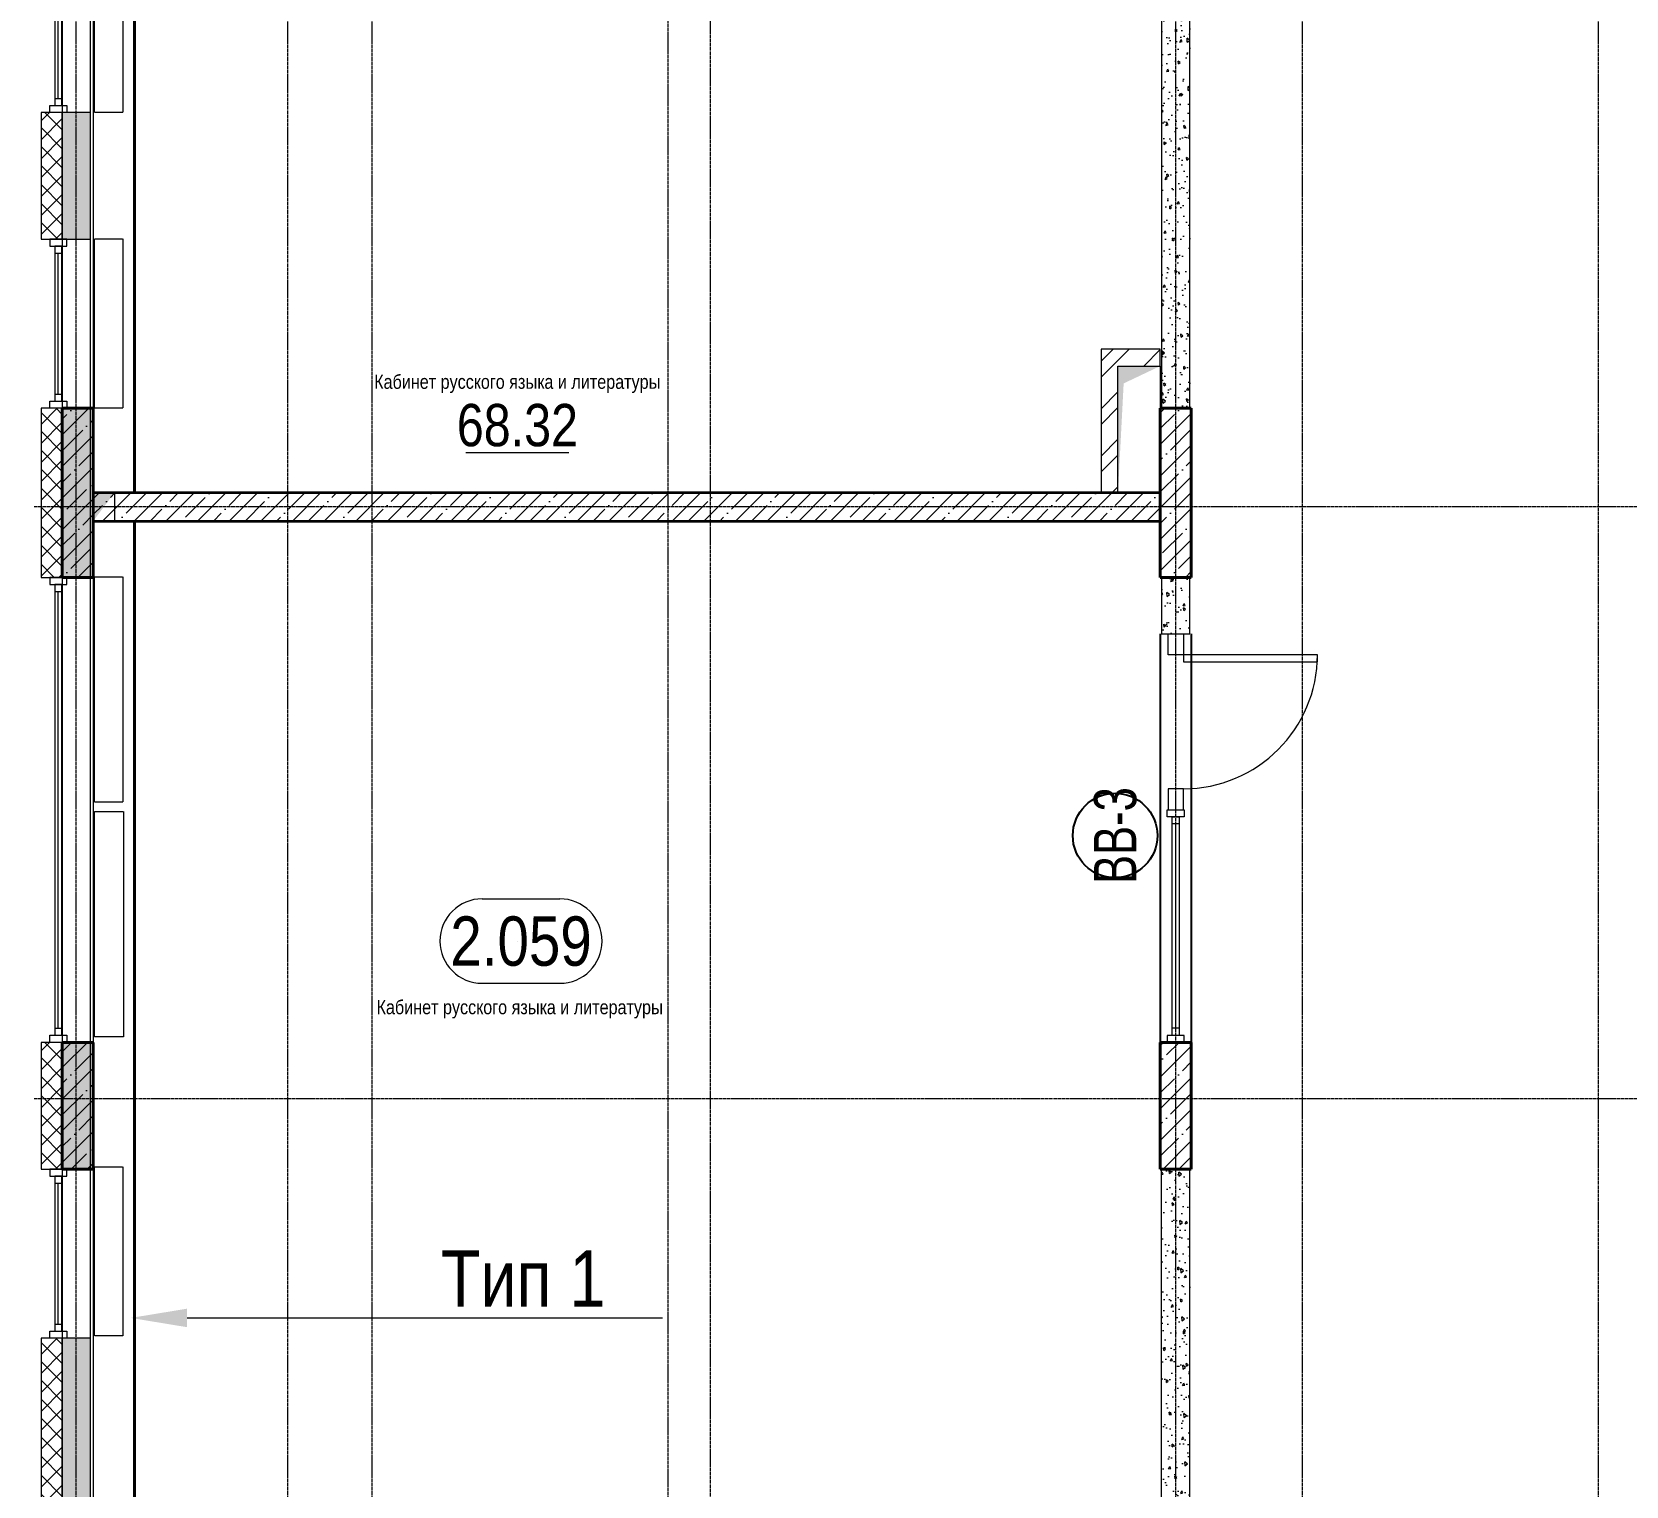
# Model space of a CAD drawing. Header units: millimetres. Extents: x -231292 to 573618, y -153144 to 564035.
# Drawn here: x 103068 to 114378, y 60880 to 71201 of the extents above; entities that cross this region are included whole.
import ezdxf
from ezdxf import colors
from ezdxf.entities.mleader import LeaderData, LeaderLine
from ezdxf.enums import TextEntityAlignment as Align
from ezdxf.math import Vec2, Vec3

# ---------------------------------------------------------------- set-up
doc = ezdxf.new("R2010")
doc.units = ezdxf.units.MM
doc.linetypes.add('CENTER2', pattern=[28.575, 19.05, -3.175, 3.175, -3.175])
doc.linetypes.add('HIDDEN2', pattern=[4.7625, 3.175, -1.5875])
doc.layers.get('0').update_dxf_attribs({"color": 250})
doc.layers.get('Defpoints').update_dxf_attribs({"color": 250})
for name, color, linetype, lineweight in [('A-AREA', 250, 'Continuous', 15), ('A-Wall_Материал_Газоблок_Контур', 250, 'Continuous', 0), ('АР_Area', 250, 'Continuous', 5), ('АР_Витраж', 250, 'Continuous', 13), ('АР_Витраж марка', 250, 'Continuous', 9), ('АР_Двери_витраж', 250, 'Continuous', 9), ('АР_Колонны', 250, 'Continuous', 35), ('АР_Окна', 250, 'Continuous', 5), ('АР_Отопительные приборы', 250, 'HIDDEN2', 0), ('АР_площадь пом', 250, 'Continuous', 5), ('АР_Стены ЖБ', 250, 'Continuous', 35), ('АР_Стены кирпич', 250, 'Continuous', 20), ('АР_Стены ПЕНОблок', 250, 'Continuous', 20), ('АР_Утеплитель', 250, 'Continuous', 0), ('АР_Штриховка', 250, 'Continuous', 0), ('Зашивка радиаторов тип 1 (фанера и МДФ)', 250, 'Continuous', 0), ('КМ_Фахверки', 250, 'Continuous', 80), ('ОВ_Отопление', 250, 'Continuous', 0), ('ОВ_Шахты', 250, 'Continuous', 5), ('Размеры зашивки ГКЛ', 250, 'Continuous', 0), ('РД_Оси_100', 250, 'Continuous', 0), ('РД_проем_инж перемыч_фахверк', 250, 'Continuous', 18)]:
    doc.layers.add(name, color=color, linetype=linetype, lineweight=lineweight)
doc.layers.add('РД_Витраж_вн', color=250, linetype='Continuous')
doc.layers.add('РД_Проем', color=250, linetype='Continuous', lineweight=0, plot=False)
doc.styles.add('Arial_09', font='ARIALN.TTF', dxfattribs={"width": 0.9})
doc.styles.add('style1', font='ARIALN.TTF')
pattern_1 = [(45, (8883.4, 13229.69), (-112.2532, 112.2532), []), (45, (8995.66, 13229.69), (-112.2532, 112.2532), [198.4375, -39.6875, 0, -39.6875])]
pattern_2 = [(45, (8883.4, 13229.69), (-112.2532, 112.2532), []), (45, (8995.66, 13229.69), (-112.2532, 112.2532), [198.4375, -39.6875, 0, -39.6875])]

# ---------------------------------------------------------------- blocks, each defined once
blk = doc.blocks.new('СОШ_2200_АР_ОСИ_М100_28.05.24')
at = {"layer": 'РД_Оси_100', "linetype": 'CENTER2'}
for p, q in [((94500, -6155), (94500, 139938.679)), ((96000, -6155), (96000, 139938.679)), ((102300, -6155), (102300, 139938.679)), ((119910, 54600), (94200, 54600)), ((119910, 50400), (94200, 50400))]:
    blk.add_line(p, q, dxfattribs=at)
for points in [[(96600, -6155), (96600, 139938.679)], [(98700, -6194.98), (98700, 139538.679), (98550, 139938.679)], [(99000, -6195.83), (99000, 139538.679), (99150, 139938.679)], [(103200, -6155), (103200, 139938.679)], [(105300, -6155), (105300, 139938.679)]]:
    blk.add_lwpolyline(points, dxfattribs=at)
blk = doc.blocks.new('otv_в_стене')
at = {"linetype": 'Continuous'}
blk.add_lwpolyline([(0, -1), (0, 0), (1, 0), (1, -1)], close=True, dxfattribs=at)
blk.add_solid([(0, -1), (0, 0), (0.5, -0.5), (1, 0)], dxfattribs=at)
blk = doc.blocks.new('otv')
at = {"linetype": 'Continuous'}
blk.add_lwpolyline([(0, -1), (0, 0), (1, 0), (1, -1)], close=True, dxfattribs=at)
blk.add_solid([(0, -1), (0, 0), (0.135, -0.137), (1, 0)], dxfattribs=at)
blk = doc.blocks.new('MOK-МаркаПом_овал_ареал')
for p, q in [((-2.75, 3), (2.75, 3)), ((-2.75, -3), (2.75, -3))]:
    blk.add_line(p, q)
for centre, radius, start, end in [((-2.75, 0), 3, 90, 270), ((2.75, 0), 3, 270, 90), ((-3.75, 0), 3.5, 0, 0.001)]:
    blk.add_arc(centre, radius, start, end)
at = {"color": 0, "style": 'style1'}
blk.add_attdef('АР-ПОМЕЩЕНИЕ:НОМЕР', text='', height=3.5, dxfattribs=at).set_placement((0, 0), align=Align.MIDDLE)
at = {"layer": 'Defpoints', "color": 2, "style": 'style1'}
blk.add_attdef('АР-ПОМЕЩЕНИЕ:НАИМЕНОВАНИЕ', text='', height=1, dxfattribs=at).set_placement((-0.09, -4.81), align=Align.MIDDLE)
blk = doc.blocks.new('MOK-МаркаПомещения1')
at = {"layer": 'A-AREA', "color": 0}
blk.add_line((-3.65, -1.94), (3.65, -1.94), dxfattribs=at)
at = {"layer": 'A-AREA', "color": 0, "style": 'style1'}
blk.add_attdef('АР-ПОМЕЩЕНИЕ:ПЛОЩАДЬ', text='', height=3, dxfattribs=at).set_placement((0, 0), align=Align.MIDDLE)
at = {"layer": 'Defpoints', "style": 'style1', "flags": 8}
blk.add_attdef('АР-ПОМЕЩЕНИЕ:НАИМЕНОВАНИЕ', text='', height=1, dxfattribs=at).set_placement((0, 2.96), align=Align.MIDDLE)
blk = doc.blocks.new('МаркаВитража1')
at = {"layer": 'Defpoints'}
blk.add_circle((0, 0), 3, dxfattribs=at)
at = {"color": 0, "linetype": 'ByBlock', "lineweight": -2, "style": 'Arial_09', "width": 0.9}
blk.add_attdef('АР-ОКНО:НАИМЕНОВАНИЕ', text='', height=3, dxfattribs=at).set_placement((0, 0), align=Align.MIDDLE)

msp = doc.modelspace()

# ---------------------------------------------------------------- hatches: boundary and pattern name
at = {"layer": 'АР_Штриховка', "linetype": 'Continuous', "lineweight": 0}
h = msp.add_hatch(dxfattribs=at)
h.set_pattern_fill('ANSI37', color=256, scale=30, style=0)
h.set_pattern_definition([(45, (8883.4, 13229.69), (-67.35192, 67.35192), []), (135, (8883.4, 13229.69), (-67.35192, -67.35192), [])])
h.paths.add_polyline_path([(103133.403, 27329.686), (103283.403, 27329.686), (103283.403, 34629.686), (103133.403, 34629.686)], flags=0)
h.paths.add_polyline_path([(103133.403, 37029.686), (103283.403, 37029.686), (103283.403, 38229.686), (103133.403, 38229.686)], flags=0)
h.paths.add_polyline_path([(103133.403, 39429.686), (103283.403, 39429.686), (103283.403, 40329.686), (103133.403, 40329.686)], flags=0)
h.paths.add_polyline_path([(103133.403, 42429.686), (103283.403, 42429.686), (103283.403, 44529.686), (103133.403, 44529.686)], flags=0)
h.paths.add_polyline_path([(103133.403, 45729.686), (103283.403, 45729.686), (103283.403, 46629.686), (103133.403, 46629.686)], flags=0)
h.paths.add_polyline_path([(103133.403, 49929.686), (103283.403, 49929.686), (103283.403, 50829.686), (103133.403, 50829.686)], flags=0)
h.paths.add_polyline_path([(103133.403, 52029.686), (103283.403, 52029.686), (103283.403, 52929.686), (103133.403, 52929.686)], flags=0)
h.paths.add_polyline_path([(103133.403, 54129.686), (103283.403, 54129.686), (103283.403, 55029.686), (103133.403, 55029.686)], flags=0)
h.paths.add_polyline_path([(103133.403, 58329.686), (103283.403, 58329.686), (103283.403, 59229.686), (103133.403, 59229.686)], flags=0)
h.paths.add_polyline_path([(103133.403, 60429.686), (103283.403, 60429.686), (103283.403, 61929.686), (103133.403, 61929.686)], flags=0)
h.paths.add_polyline_path([(103133.403, 63129.686), (103283.403, 63129.686), (103283.403, 64029.686), (103133.403, 64029.686)], flags=0)
h.paths.add_polyline_path([(103133.403, 67329.686), (103283.403, 67329.686), (103283.403, 68529.686), (103133.403, 68529.686)], flags=0)
h.paths.add_polyline_path([(103133.403, 69729.686), (103283.403, 69729.686), (103283.403, 70629.686), (103133.403, 70629.686)], flags=0)
h.paths.add_polyline_path([(103133.403, 71829.686), (103283.403, 71829.686), (103283.403, 72729.686), (103133.403, 72729.686)], flags=0)
h.paths.add_polyline_path([(103133.403, 76029.686), (103283.403, 76029.686), (103283.403, 77329.686), (103133.403, 77329.686)], flags=0)
h = msp.add_hatch(dxfattribs=at)
h.set_pattern_fill('AR-CONC', color=256, style=0)
h.set_pattern_definition([(50, (8883.4, 13229.69), (182.18467, -15.93909), [19.05, -209.55]), (355, (8883.4, 13229.69), (-35.24342, 191.05685), [15.24, -167.64058]), (100.45144, (8898.58, 13228.36), (146.94125, 175.11775), [16.19, -178.09024]), (46.1842, (8883.4, 13280.49), (271.07904, -42.04233), [28.575, -314.325]), (96.63556, (8906, 13276.98), (237.40413, 247.4261), [24.285, -267.1356]), (351.18415, (8883.4, 13280.5), (237.4041, 247.4261), [22.86, -251.4597]), (21, (8908.8, 13267.79), (151.6144, -102.2652), [19.05, -209.55]), (326, (8908.8, 13267.79), (61.80203, 184.18797), [15.24, -167.64]), (71.45144, (8921.44, 13259.26), (213.41642, 81.92277), [16.19, -178.08994]), (37.5, (8883.4, 13229.686), (3.088603, 84.55504), [0, -165.608, 0, -170.18, 0, -168.275]), (7.5, (8883.4, 13229.69), (66.81966, 100.180575), [0, -97.028, 0, -161.798, 0, -64.135]), (327.5, (8826.76, 13229.686), (135.590595, -5.728744), [0, -63.5, 0, -198.12, 0, -262.89]), (317.5, (8801.36, 13229.69), (148.12918, 25.42649), [0, -82.55, 0, -131.572, 0, -186.69])])
h.paths.add_polyline_path([(103283.403, 27329.686), (103483.403, 27329.686), (103483.403, 34629.686), (103283.403, 34629.686)], flags=0)
h.paths.add_polyline_path([(103283.403, 37029.686), (103483.403, 37029.686), (103483.403, 38229.686), (103283.403, 38229.686)], flags=0)
h.paths.add_polyline_path([(103283.403, 39429.686), (103483.403, 39429.686), (103483.403, 40329.686), (103283.403, 40329.686)], flags=0)
h.paths.add_polyline_path([(103283.403, 42429.686), (103483.403, 42429.686), (103483.403, 44529.686), (103283.403, 44529.686)], flags=0)
h.paths.add_polyline_path([(103283.403, 45729.686), (103483.403, 45729.686), (103483.403, 46629.686), (103283.403, 46629.686)], flags=0)
h.paths.add_polyline_path([(103283.403, 49929.686), (103483.403, 49929.686), (103483.403, 50829.686), (103283.403, 50829.686)], flags=0)
h.paths.add_polyline_path([(103283.403, 52029.686), (103483.403, 52029.686), (103483.403, 52929.686), (103283.403, 52929.686)], flags=0)
h.paths.add_polyline_path([(103283.403, 54129.686), (103483.403, 54129.686), (103483.403, 55029.686), (103283.403, 55029.686)], flags=0)
h.paths.add_polyline_path([(103283.403, 58329.686), (103483.403, 58329.686), (103483.403, 59229.686), (103283.403, 59229.686)], flags=0)
h.paths.add_polyline_path([(103283.403, 60429.686), (103483.403, 60429.686), (103483.403, 61929.686), (103283.403, 61929.686)], flags=0)
h.paths.add_polyline_path([(103283.403, 63129.686), (103483.403, 63129.686), (103483.403, 64029.686), (103283.403, 64029.686)], flags=0)
h.paths.add_polyline_path([(103283.403, 67329.686), (103483.403, 67329.686), (103483.403, 68529.686), (103283.403, 68529.686)], flags=0)
h.paths.add_polyline_path([(103283.403, 69729.686), (103483.403, 69729.686), (103483.403, 70629.686), (103283.403, 70629.686)], flags=0)
h.paths.add_polyline_path([(103283.403, 71829.686), (103483.403, 71829.686), (103483.403, 72729.686), (103283.403, 72729.686)], flags=0)
h.paths.add_polyline_path([(103283.403, 76029.686), (103483.403, 76029.686), (103483.403, 77329.686), (103283.403, 77329.686)], flags=0)
h = msp.add_hatch(dxfattribs=at)
h.set_pattern_fill('AR-CONC', color=256, angle=-315, style=0)
h.set_pattern_definition([(95, (8883.4, 13229.69), (140.09465, 117.55338), [19.05, -209.55]), (40, (8883.4, 13229.69), (-160.01845, 110.17673), [15.24, -167.64058]), (145.45144, (8895.08, 13239.48), (-19.9238, 227.7301), [16.19, -178.09024]), (91.1842, (8847.48, 13265.6), (221.41024, 161.9534), [28.575, -314.325]), (141.63556, (8865.93, 13279.1), (-7.0866, 342.82676), [24.285, -267.1356]), (36.18415, (8847.48, 13265.6), (-7.0866, 342.82676), [22.85997, -251.4597]), (66, (8874.42, 13274.59), (179.51998, 34.89515), [19.05, -209.55]), (11, (8874.42, 13274.59), (-86.53993, 173.9412), [15.24, -167.64]), (116.45145, (8889.38, 13277.5), (92.98005, 208.83634), [16.19, -178.08994]), (82.5, (8883.4, 13229.686), (-57.60547, 61.973414), [0, -165.608, 0, -170.18, 0, -168.275]), (52.5, (8883.4, 13229.69), (-23.58973, 118.087), [0, -97.028, 0, -161.798, 0, -64.135]), (12.5, (8843.35, 13189.634), (99.927863, 91.826196), [0, -63.5, 0, -198.12, 0, -262.89]), (2.5, (8825.39, 13171.67), (86.7639, 122.72239), [0, -82.55, 0, -131.572, 0, -186.69])])
h.paths.add_polyline_path([(111283.403, 71530.686), (111083.403, 71530.686), (111083.403, 68829.686), (111283.403, 68829.686)], flags=0)
h.paths.add_polyline_path([(111283.403, 68829.686), (111083.403, 68829.686), (111083.403, 68528.685), (111283.403, 68528.685)], flags=0)
h = msp.add_hatch(dxfattribs=at)
h.set_pattern_fill('ANSI32', color=256, scale=25, style=0)
h.set_pattern_definition([(45, (8883.4, 13229.69), (-168.3798, 168.3798), []), (45, (8995.66, 13229.69), (-168.3798, 168.3798), [])])
h.paths.add_polyline_path([(110653.403, 67929.686), (110773.403, 67929.686), (110773.403, 68829.686), (110653.403, 68949.686)], flags=0)
h = msp.add_hatch(dxfattribs=at)
h.set_pattern_fill('ANSI32', color=256, scale=25, style=0)
h.set_pattern_definition([(45, (8883.4, 13229.69), (-168.3798, 168.3798), []), (45, (8995.66, 13229.69), (-168.3798, 168.3798), [])])
h.paths.add_polyline_path([(110653.403, 68949.686), (110773.403, 68829.686), (111073.403, 68829.686), (111073.403, 68949.686)], flags=0)
at = {"layer": 'АР_Штриховка', "linetype": 'Continuous', "lineweight": 5}
h = msp.add_hatch(dxfattribs=at)
h.set_pattern_fill('ANSI35', color=256, scale=25, style=0)
h.set_pattern_definition(pattern_1)
h.paths.add_polyline_path([(103283.403, 67329.686), (103503.403, 67329.686), (103503.403, 68529.686), (103283.403, 68529.686)], flags=0)
h = msp.add_hatch(dxfattribs=at)
h.set_pattern_fill('ANSI35', color=256, scale=25, style=0)
h.set_pattern_definition(pattern_1)
h.paths.add_polyline_path([(111073.403, 67329.686), (111293.403, 67329.686), (111293.403, 68529.685), (111073.403, 68529.685)], flags=0)
h = msp.add_hatch(dxfattribs=at)
h.set_pattern_fill('ANSI35', color=256, scale=25, style=0)
h.set_pattern_definition([(45, (8883.4, 13229.69), (-112.2532, 112.2532), []), (45, (8995.66, 13229.69), (-112.2532, 112.2532), [198.4375, -39.6875, 0, -39.6875])])
h.paths.add_polyline_path([(103503.403, 67929.686), (103503.403, 67729.686), (111073.403, 67729.686), (111073.403, 67929.686)], flags=0)
at = {"layer": 'АР_Штриховка', "linetype": 'Continuous', "lineweight": 0}
h = msp.add_hatch(dxfattribs=at)
h.set_pattern_fill('AR-CONC', color=256, angle=-315, style=0)
h.set_pattern_definition([(95, (8883.4, 13229.69), (140.09465, 117.55338), [19.05, -209.55]), (40, (8883.4, 13229.69), (-160.01845, 110.17673), [15.24, -167.64058]), (145.45144, (8895.08, 13239.48), (-19.9238, 227.7301), [16.19, -178.09024]), (91.1842, (8847.48, 13265.6), (221.41024, 161.9534), [28.575, -314.325]), (141.63556, (8865.93, 13279.1), (-7.0866, 342.82676), [24.285, -267.1356]), (36.18415, (8847.48, 13265.6), (-7.0866, 342.82676), [22.86, -251.4597]), (66, (8874.42, 13274.59), (179.51998, 34.89515), [19.05, -209.55]), (11, (8874.42, 13274.59), (-86.53993, 173.9412), [15.24, -167.64]), (116.45145, (8889.38, 13277.5), (92.98005, 208.83634), [16.19, -178.08994]), (82.5, (8883.4, 13229.686), (-57.60547, 61.973414), [0, -165.608, 0, -170.18, 0, -168.275]), (52.5, (8883.4, 13229.69), (-23.58973, 118.087), [0, -97.028, 0, -161.798, 0, -64.135]), (12.5, (8843.35, 13189.634), (99.927863, 91.826196), [0, -63.5, 0, -198.12, 0, -262.89]), (2.5, (8825.39, 13171.67), (86.7639, 122.72239), [0, -82.55, 0, -131.572, 0, -186.69])])
h.paths.add_polyline_path([(111283.403, 67330.686), (111083.403, 67330.686), (111083.403, 66929.686), (111283.403, 66929.686)], flags=0)
h.paths.add_polyline_path([(111283.403, 64029.539), (111083.403, 64029.539), (111083.403, 64028.686), (111283.403, 64028.686)], flags=0)
at = {"layer": 'АР_Штриховка', "linetype": 'Continuous', "lineweight": 5}
h = msp.add_hatch(dxfattribs=at)
h.set_pattern_fill('ANSI35', color=256, scale=25, style=0)
h.set_pattern_definition(pattern_2)
h.paths.add_polyline_path([(103503.403, 64029.686), (103283.403, 64029.686), (103283.403, 63129.686), (103503.403, 63129.686)], flags=0)
h = msp.add_hatch(dxfattribs=at)
h.set_pattern_fill('ANSI35', color=256, scale=25, style=0)
h.set_pattern_definition(pattern_2)
h.paths.add_polyline_path([(111293.403, 64029.686), (111073.403, 64029.686), (111073.403, 63129.686), (111293.403, 63129.686)], flags=0)
at = {"layer": 'АР_Штриховка', "linetype": 'Continuous', "lineweight": 0}
h = msp.add_hatch(dxfattribs=at)
h.set_pattern_fill('AR-CONC', color=256, angle=-315, style=0)
h.set_pattern_definition([(95, (8883.4, 13229.69), (140.09465, 117.55338), [19.05, -209.55]), (40, (8883.4, 13229.69), (-160.01845, 110.17673), [15.24, -167.64058]), (145.45144, (8895.08, 13239.48), (-19.9238, 227.7301), [16.19, -178.09024]), (91.1842, (8847.48, 13265.6), (221.41024, 161.9534), [28.575, -314.325]), (141.63556, (8865.93, 13279.1), (-7.0866, 342.82676), [24.285, -267.1356]), (36.18415, (8847.48, 13265.6), (-7.0866, 342.82676), [22.86, -251.4597]), (66, (8874.42, 13274.59), (179.51998, 34.89515), [19.05, -209.55]), (11, (8874.42, 13274.59), (-86.53993, 173.9412), [15.24, -167.64]), (116.45145, (8889.38, 13277.5), (92.98005, 208.83634), [16.19, -178.08994]), (82.5, (8883.4, 13229.686), (-57.60547, 61.973414), [0, -165.608, 0, -170.18, 0, -168.275]), (52.5, (8883.4, 13229.69), (-23.58973, 118.087), [0, -97.028, 0, -161.798, 0, -64.135]), (12.5, (8843.35, 13189.634), (99.927863, 91.826196), [0, -63.5, 0, -198.12, 0, -262.89]), (2.5, (8825.39, 13171.67), (86.7639, 122.72239), [0, -82.55, 0, -131.572, 0, -186.69])])
h.paths.add_polyline_path([(111283.403, 63130.686), (111083.403, 63130.686), (111083.403, 59729.686), (111283.403, 59729.686)], flags=0)
h.paths.add_polyline_path([(111283.403, 59729.686), (111083.403, 59729.686), (111083.403, 59228.686), (111283.403, 59228.686)], flags=0)

# ---------------------------------------------------------------- linework, layer by layer
at = {"layer": 'A-Wall_Материал_Газоблок_Контур', "linetype": 'Continuous', "lineweight": 0}
for p, q in [((103483.403, 70629.686), (103483.403, 71829.686)), ((103483.403, 68529.686), (103483.403, 69729.686)), ((103483.403, 64029.686), (103483.403, 67329.686)), ((103483.403, 61929.686), (103483.403, 63129.686))]:
    msp.add_line(p, q, dxfattribs=at)
at = {"layer": 'АР_Витраж', "linetype": 'Continuous', "lineweight": 5}
for p, q in [((111073.403, 64029.539), (111073.403, 65679.686)), ((111293.403, 64029.539), (111293.403, 65679.686))]:
    msp.add_line(p, q, dxfattribs=at)
at = {"layer": 'АР_Витраж', "linetype": 'Continuous', "lineweight": 13}
for p, q in [((111208.403, 65579.686), (111158.403, 65579.686)), ((111183.403, 64129.539), (111183.403, 65579.686)), ((111208.403, 64129.539), (111158.403, 64129.539))]:
    msp.add_line(p, q, dxfattribs=at)
for points in [[(111123.403, 65629.686), (111123.403, 65679.686), (111243.403, 65679.686), (111243.403, 65629.686)], [(111208.403, 64079.539), (111158.403, 64079.539), (111158.403, 65629.686), (111208.403, 65629.686)], [(111123.403, 64079.539), (111123.403, 64029.539), (111243.403, 64029.539), (111243.403, 64079.539)]]:
    msp.add_lwpolyline(points, close=True, dxfattribs=at)
at = {"layer": 'АР_Двери_витраж', "linetype": 'Continuous', "lineweight": 9}
for points in [[(111128.403, 66779.686), (111128.403, 66929.686), (111238.403, 66929.686), (111238.403, 66779.686)], [(111238.403, 66779.686), (111238.403, 66729.686), (112188.403, 66729.686), (112188.403, 66779.686)], [(111128.403, 65829.686), (111128.403, 65679.686), (111238.403, 65679.686), (111238.403, 65829.686)]]:
    msp.add_lwpolyline(points, close=True, dxfattribs=at)
msp.add_arc((111238.403, 66779.686), 950, 270, 0, dxfattribs=at)
at = {"layer": 'АР_Колонны', "linetype": 'HIDDEN2', "lineweight": 25}
for p, q in [((103283.403, 68529.686), (103503.403, 68529.686)), ((103283.403, 67329.686), (103283.403, 68529.686)), ((103503.403, 68529.686), (103503.403, 67329.686)), ((111073.403, 68529.685), (111293.403, 68529.685)), ((111073.403, 67329.686), (111073.403, 68529.685)), ((111293.403, 68529.685), (111293.403, 67329.686)), ((103503.403, 67329.686), (103283.403, 67329.686)), ((111293.403, 67329.686), (111073.403, 67329.686)), ((103283.403, 64029.686), (103503.403, 64029.686)), ((103283.403, 63129.686), (103283.403, 64029.686)), ((103503.403, 64029.686), (103503.403, 63129.686)), ((111073.403, 64029.686), (111293.403, 64029.686)), ((111073.403, 63129.686), (111073.403, 64029.686)), ((111293.403, 64029.686), (111293.403, 63129.686)), ((103503.403, 63129.686), (103283.403, 63129.686)), ((111293.403, 63129.686), (111073.403, 63129.686))]:
    msp.add_line(p, q, dxfattribs=at)
at = {"layer": 'АР_Колонны', "linetype": 'Continuous', "lineweight": 35}
for p, q in [((103283.403, 68529.686), (103503.403, 68529.686)), ((103283.403, 67329.686), (103283.403, 68529.686)), ((103503.403, 67329.686), (103503.403, 68529.686)), ((111073.403, 68529.685), (111293.403, 68529.685)), ((111073.403, 67329.686), (111073.403, 68529.685)), ((111293.403, 67329.686), (111293.403, 68529.685)), ((103283.403, 67329.686), (103503.403, 67329.686)), ((111073.403, 67329.686), (111293.403, 67329.686)), ((103283.403, 63129.686), (103283.403, 64029.686)), ((103283.403, 64029.686), (103503.403, 64029.686)), ((103503.403, 63129.686), (103503.403, 64029.686)), ((111073.403, 63129.686), (111073.403, 64029.686)), ((111073.403, 64029.686), (111293.403, 64029.686)), ((111293.403, 63129.686), (111293.403, 64029.686)), ((103283.403, 63129.686), (103503.403, 63129.686)), ((111073.403, 63129.686), (111293.403, 63129.686))]:
    msp.add_line(p, q, dxfattribs=at)
at = {"layer": 'АР_Окна', "linetype": 'Continuous', "lineweight": 5}
for p, q in [((103483.403, 70629.686), (103483.403, 71829.686)), ((103255.903, 70729.686), (103255.903, 71729.686)), ((103230.903, 70729.686), (103280.903, 70729.686)), ((103483.403, 68529.686), (103483.403, 69729.686)), ((103230.903, 69629.686), (103280.903, 69629.686)), ((103255.903, 68629.686), (103255.903, 69629.686)), ((103230.903, 68629.686), (103280.903, 68629.686)), ((103483.403, 64029.686), (103483.403, 67329.686)), ((103230.903, 67229.686), (103280.903, 67229.686)), ((103255.903, 64129.686), (103255.903, 67229.686)), ((103230.903, 64129.686), (103280.903, 64129.686)), ((103483.403, 61929.686), (103483.403, 63129.686)), ((103230.903, 63029.686), (103280.903, 63029.686)), ((103255.903, 62029.686), (103255.903, 63029.686)), ((103230.903, 62029.686), (103280.903, 62029.686))]:
    msp.add_line(p, q, dxfattribs=at)
for points in [[(103230.903, 70679.686), (103280.903, 70679.686), (103280.903, 71779.686), (103230.903, 71779.686)], [(103315.903, 70679.686), (103315.903, 70629.686), (103195.903, 70629.686), (103195.903, 70679.686)], [(103315.903, 69679.686), (103315.903, 69729.686), (103195.903, 69729.686), (103195.903, 69679.686)], [(103230.903, 68579.686), (103280.903, 68579.686), (103280.903, 69679.686), (103230.903, 69679.686)], [(103315.903, 68579.686), (103315.903, 68529.686), (103195.903, 68529.686), (103195.903, 68579.686)], [(103315.903, 67279.686), (103315.903, 67329.686), (103195.903, 67329.686), (103195.903, 67279.686)], [(103230.903, 64079.686), (103280.903, 64079.686), (103280.903, 67279.686), (103230.903, 67279.686)], [(103315.903, 64079.686), (103315.903, 64029.686), (103195.903, 64029.686), (103195.903, 64079.686)], [(103315.903, 63079.686), (103315.903, 63129.686), (103195.903, 63129.686), (103195.903, 63079.686)], [(103230.903, 61979.686), (103280.903, 61979.686), (103280.903, 63079.686), (103230.903, 63079.686)], [(103315.903, 61979.686), (103315.903, 61929.686), (103195.903, 61929.686), (103195.903, 61979.686)]]:
    msp.add_lwpolyline(points, close=True, dxfattribs=at)
at = {"layer": 'АР_Отопительные приборы'}
for points in [[(103713.403, 70629.686), (103513.403, 70629.686), (103513.403, 71829.686), (103713.403, 71829.686)], [(103513.403, 69731.954), (103713.403, 69731.954), (103713.403, 68531.954), (103513.403, 68531.954)], [(103513.403, 67334.497), (103713.403, 67334.497), (103713.403, 65734.497), (103513.403, 65734.497)], [(103513.403, 65668.709), (103718.774, 65668.709), (103718.774, 64069.264), (103513.403, 64069.264)], [(103513.403, 63146.33), (103713.403, 63146.33), (103713.403, 61946.33), (103513.403, 61946.33)]]:
    msp.add_lwpolyline(points, close=True, dxfattribs=at)
at = {"layer": 'АР_Стены ЖБ', "linetype": 'Continuous', "lineweight": 40}
for p, q in [((103503.403, 68529.686), (103283.403, 68529.686)), ((103283.403, 68529.686), (103283.403, 67329.686)), ((103503.403, 67329.686), (103503.403, 68529.686)), ((111293.403, 68529.685), (111073.403, 68529.685)), ((111073.403, 68529.685), (111073.403, 67329.686)), ((111293.403, 67329.686), (111293.403, 68529.685)), ((103283.403, 67329.686), (103503.403, 67329.686)), ((111073.403, 67329.686), (111293.403, 67329.686)), ((103503.403, 64029.686), (103283.403, 64029.686)), ((103283.403, 64029.686), (103283.403, 63129.686)), ((103503.403, 63129.686), (103503.403, 64029.686)), ((111293.403, 64029.686), (111073.403, 64029.686)), ((111073.403, 64029.686), (111073.403, 63129.686)), ((111293.403, 63129.686), (111293.403, 64029.686)), ((103283.403, 63129.686), (103503.403, 63129.686)), ((111073.403, 63129.686), (111293.403, 63129.686))]:
    msp.add_line(p, q, dxfattribs=at)
at = {"layer": 'АР_Стены ЖБ', "linetype": 'Continuous', "lineweight": 35}
for p, q in [((103503.403, 67929.686), (103503.403, 67729.686)), ((111073.403, 67929.686), (103503.403, 67929.686)), ((111073.403, 67729.686), (111073.403, 67929.686)), ((103503.403, 67729.686), (111073.403, 67729.686))]:
    msp.add_line(p, q, dxfattribs=at)
at = {"layer": 'АР_Стены кирпич', "linetype": 'Continuous', "lineweight": 20}
for p, q in [((110653.403, 68949.686), (110653.403, 67929.686)), ((111073.403, 68949.686), (110653.403, 68949.686)), ((111073.403, 68829.686), (111073.403, 68949.686)), ((110773.403, 67929.686), (110773.403, 68829.686)), ((110773.403, 68829.686), (111073.403, 68829.686)), ((110653.403, 67929.686), (110773.403, 67929.686))]:
    msp.add_line(p, q, dxfattribs=at)
at = {"layer": 'АР_Стены ПЕНОблок', "linetype": 'Continuous', "lineweight": 20}
for p, q in [((111083.403, 71530.686), (111083.403, 68829.686)), ((111283.403, 68528.685), (111283.403, 71530.686)), ((103483.403, 70629.686), (103283.403, 70629.686)), ((103283.403, 70629.686), (103283.403, 69729.686)), ((103483.403, 69729.686), (103483.403, 70629.686)), ((103283.403, 69729.686), (103483.403, 69729.686)), ((111083.403, 68829.686), (111083.403, 68528.685)), ((103483.403, 68529.686), (103283.403, 68529.686)), ((103283.403, 68529.686), (103283.403, 67329.686)), ((103483.403, 67329.686), (103483.403, 68529.686)), ((111083.403, 68528.685), (111283.403, 68528.685)), ((103283.403, 67329.686), (103483.403, 67329.686)), ((111283.403, 67330.686), (111083.403, 67330.686)), ((111083.403, 67330.686), (111083.403, 66929.686)), ((111283.403, 66929.686), (111283.403, 67330.686)), ((111083.403, 66929.686), (111283.403, 66929.686)), ((103483.403, 64029.686), (103283.403, 64029.686)), ((103283.403, 64029.686), (103283.403, 63129.686)), ((103483.403, 63129.686), (103483.403, 64029.686)), ((111283.403, 64029.539), (111083.403, 64029.539)), ((111083.403, 64029.539), (111083.403, 64028.686)), ((111083.403, 64028.686), (111283.403, 64028.686)), ((111283.403, 64028.686), (111283.403, 64029.539)), ((103283.403, 63129.686), (103483.403, 63129.686)), ((111083.403, 59228.686), (111083.403, 63130.686)), ((111283.403, 63130.686), (111083.403, 63130.686)), ((111283.403, 59228.686), (111283.403, 63130.686)), ((103483.403, 61929.686), (103283.403, 61929.686)), ((103283.403, 61929.686), (103283.403, 60429.686)), ((103483.403, 60429.686), (103483.403, 61929.686))]:
    msp.add_line(p, q, dxfattribs=at)
at = {"layer": 'АР_Утеплитель', "linetype": 'Continuous', "lineweight": 0}
for p, q in [((103283.403, 70629.686), (103133.403, 70629.686)), ((103133.403, 70629.686), (103133.403, 69729.686)), ((103283.403, 69729.686), (103283.403, 70629.686)), ((103133.403, 69729.686), (103283.403, 69729.686)), ((103283.403, 68529.686), (103133.403, 68529.686)), ((103133.403, 68529.686), (103133.403, 67329.686)), ((103283.403, 67329.686), (103283.403, 68529.686)), ((103133.403, 67329.686), (103283.403, 67329.686)), ((103283.403, 64029.686), (103133.403, 64029.686)), ((103133.403, 64029.686), (103133.403, 63129.686)), ((103283.403, 63129.686), (103283.403, 64029.686)), ((103133.403, 63129.686), (103283.403, 63129.686)), ((103283.403, 61929.686), (103133.403, 61929.686)), ((103133.403, 61929.686), (103133.403, 60429.686)), ((103283.403, 60429.686), (103283.403, 61929.686))]:
    msp.add_line(p, q, dxfattribs=at)
at = {"layer": 'Зашивка радиаторов тип 1 (фанера и МДФ)', "linetype": 'Continuous', "lineweight": 0}
for p, q in [((103503.403, 77001.375), (103503.777, 67929.686)), ((103791.277, 67929.698), (103790.903, 77001.387)), ((103790.903, 77001.387), (103791.277, 67929.698)), ((103803.777, 67929.699), (103803.403, 77001.387)), ((103503.777, 67929.686), (103803.777, 67929.699)), ((103503.777, 67729.686), (103503.403, 58629.686)), ((103503.777, 67729.686), (103803.777, 67729.674)), ((103790.903, 58629.674), (103791.277, 67729.674)), ((103791.277, 67729.674), (103790.903, 58629.674)), ((103803.403, 58629.674), (103803.777, 67729.674))]:
    msp.add_line(p, q, dxfattribs=at)
at = {"layer": 'КМ_Фахверки', "lineweight": 5}
msp.add_lwpolyline([(79583.403, 81804.686), (103283.403, 81804.103), (103283.403, 13129.686), (123583.403, 13129.686), (123583.371, 148129.686), (81883.406, 148129.686), (81883.406, 142129.686), (46283.403, 142129.686), (46283.403, 113829.686), (8783.403, 113829.686), (8783.403, 26629.686), (36583.403, 26629.686), (36583.403, 39729.686), (29083.403, 39729.686), (29083.403, 81804.686), (54383.403, 81804.686), (54383.403, 13129.686), (92083.403, 13129.686), (92083.403, 26829.686), (74683.402, 26829.694), (74683.401, 81804.686), (79584.99, 81804.686)], dxfattribs=at)
at = {"layer": 'РД_Витраж_вн', "linetype": 'Continuous', "lineweight": -3}
for p, q in [((111073.403, 66929.686), (111073.403, 64029.686)), ((111293.403, 66929.686), (111293.403, 64029.686))]:
    msp.add_line(p, q, dxfattribs=at)
at = {"layer": 'РД_Проем', "linetype": 'Continuous', "lineweight": 0}
for p, q in [((111073.403, 66929.686), (111073.403, 64029.686)), ((111293.403, 66929.686), (111293.403, 64029.686))]:
    msp.add_line(p, q, dxfattribs=at)
at = {"layer": 'РД_проем_инж перемыч_фахверк', "linetype": 'Continuous', "lineweight": 18}
for p, q in [((111073.403, 66929.686), (111073.403, 64029.686)), ((111293.403, 66929.686), (111293.403, 64029.686))]:
    msp.add_line(p, q, dxfattribs=at)

# ---------------------------------------------------------------- block references
at = {"layer": 'АР_Area', "linetype": 'Continuous', "lineweight": 5, "xscale": 100, "yscale": 100, "zscale": 100}
msp.add_blockref('MOK-МаркаПом_овал_ареал', (106538.682, 64748.75), dxfattribs=at).add_auto_attribs({'АР-ПОМЕЩЕНИЕ:НОМЕР': '2.059', 'АР-ПОМЕЩЕНИЕ:НАИМЕНОВАНИЕ': 'Кабинет русского языка и литературы'})
at = {"layer": 'АР_Витраж марка', "linetype": 'Continuous', "lineweight": 9, "xscale": 100, "yscale": 100, "zscale": 100, "rotation": 90}
msp.add_blockref('МаркаВитража1', (110753.024, 65497.274), dxfattribs=at).add_auto_attribs({'АР-ОКНО:НАИМЕНОВАНИЕ': 'ВВ-3'})
at = {"layer": 'АР_площадь пом', "linetype": 'Continuous', "lineweight": 5}
ref = msp.add_blockref('MOK-МаркаПомещения1', (106512.837, 68410.772), dxfattribs=dict(at, xscale=100, yscale=100, zscale=100))
ref.add_attrib('АР-ПОМЕЩЕНИЕ:НАИМЕНОВАНИЕ', 'Кабинет русского языка и литературы', dxfattribs={"layer": 'Defpoints', "height": 100, "style": 'style1'}).set_placement((106512.837, 68706.335), align=Align.MIDDLE)
ref.add_attrib('АР-ПОМЕЩЕНИЕ:ПЛОЩАДЬ', '68.32', dxfattribs={"layer": 'A-AREA', "color": 0, "height": 300, "style": 'style1'}).set_placement((106512.837, 68410.772), align=Align.MIDDLE)
at = {"layer": 'ОВ_Отопление', "xscale": 150, "yscale": 200}
msp.add_blockref('otv_в_стене', (103503.777, 67929.686), dxfattribs=at)
at = {"layer": 'ОВ_Шахты', "xscale": 300, "yscale": 900, "zscale": 1400}
msp.add_blockref('otv', (110773.403, 68829.686), dxfattribs=at)
at = {"layer": 'РД_Оси_100'}
msp.add_blockref('СОШ_2200_АР_ОСИ_М100_28.05.24', (8883.403, 13229.686), dxfattribs=at)

# ---------------------------------------------------------------- leaders
at = {"layer": 'Размеры зашивки ГКЛ'}
ml = msp.add_multileader_mtext('Standard', dxfattribs=at)
ml.set_content('\\pxsm1;Тип 1 ', color=(0, 0, 138), style='style1')
ml.set_leader_properties(color=256, linetype='ByLayer', lineweight=9)
ml.build(insert=Vec2(0, 0))
ml.multileader.update_dxf_attribs({"has_dogleg": 0, "text_left_attachment_type": 6, "text_right_attachment_type": 6, "text_bottom_attachment_type": 10, "dogleg_length": 25, "arrow_head_size": 400})
ctx = ml.context
ctx.base_point, ctx.char_height, ctx.arrow_head_size, ctx.landing_gap_size, ctx.plane_origin = Vec3(105920.011, 62073.956), 400, 400, 50, Vec3(97975.665, 69044.521)
ctx.left_attachment, ctx.right_attachment, ctx.top_attachment = 6, 6, 10
notes = []
notes.append((ctx, [(0, (1, 1, 0), (105895.011, 62073.956), (1, 0), 25, [(1, [(103769.797, 62073.956)], 0, [])])]))
ctx.mtext.insert, ctx.mtext.width, ctx.mtext.defined_height, ctx.mtext.line_spacing_factor, ctx.mtext.flow_direction = Vec3(105970.011, 62553.956), 1668.44707, 600, 0.3, 5
for ctx, leaders in notes:
    for number, flags, end, landing, length, lines in leaders:
        leader = LeaderData()
        leader.index, (leader.has_last_leader_line, leader.has_dogleg_vector, leader.attachment_direction) = number, flags
        leader.last_leader_point, leader.dogleg_vector, leader.dogleg_length = Vec3(end), Vec3(landing), length
        for number, points, colour, breaks in lines:
            line = LeaderLine()
            line.index, line.vertices, line.color, line.breaks = number, Vec3.list(points), colors.encode_raw_color(colour), breaks
            leader.lines.append(line)
        ctx.leaders.append(leader)

doc.saveas('drawing.dxf')
